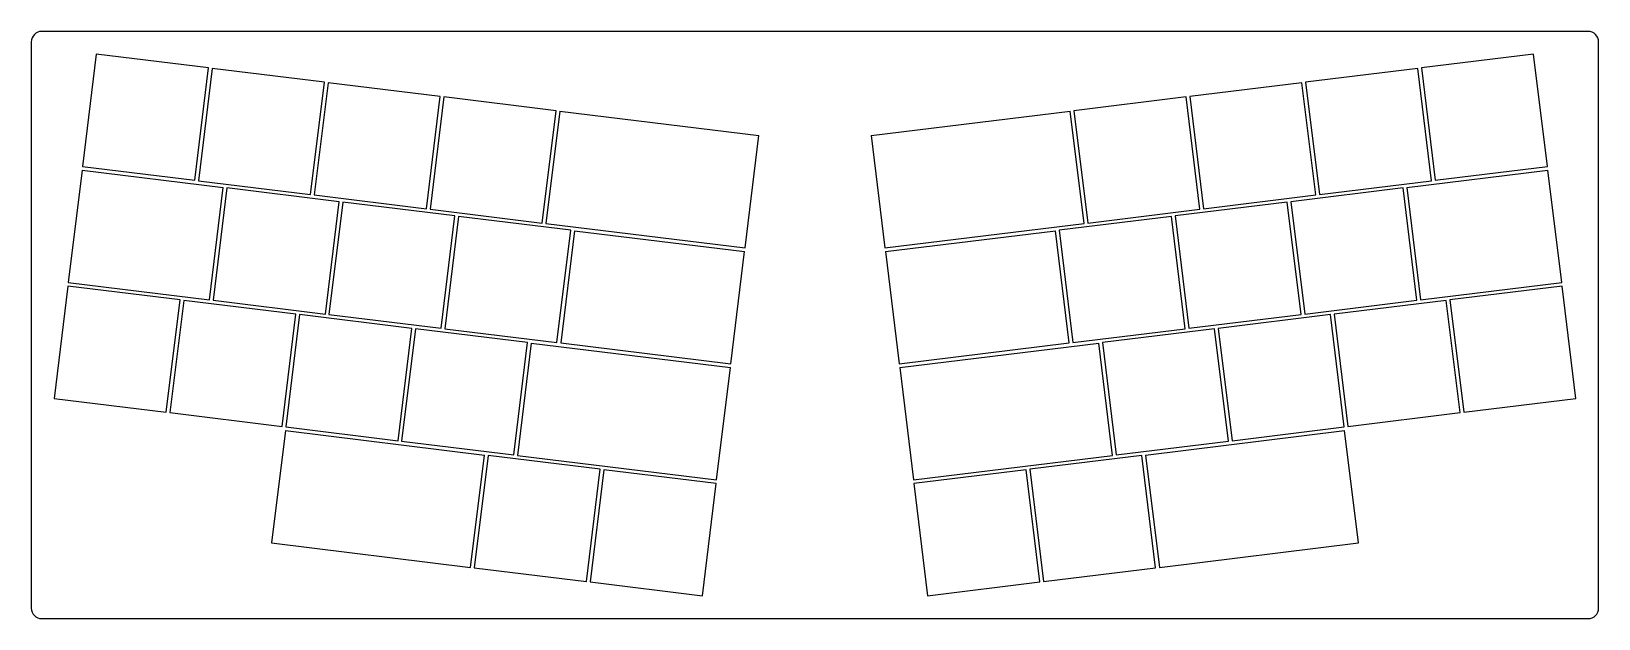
# Model space of a CAD drawing. Header units: millimetres. Extents: x -19 to 237, y -82 to 14.
import ezdxf

# ---------------------------------------------------------------- set-up
doc = ezdxf.new("R2010")
doc.units = ezdxf.units.MM

msp = doc.modelspace()

# ---------------------------------------------------------------- linework, layer by layer
for p, q in [((234.84, 13.96), (-16.89, 13.96)), ((-18.59, 12.26), (-18.59, -79.84)), ((-8.01, 10.25), (-10.25, -8.01)), ((10.25, 8.01), (-8.01, 10.25)), ((225.96, 10.25), (207.7, 8.01)), ((228.21, -8.01), (225.96, 10.25)), ((236.54, -79.84), (236.54, 12.26)), ((8.01, -10.25), (10.25, 8.01)), ((10.85, 7.94), (8.61, -10.33)), ((29.11, 5.69), (10.85, 7.94)), ((207.11, 7.94), (188.84, 5.69)), ((209.35, -10.33), (207.11, 7.94)), ((207.7, 8.01), (209.94, -10.25)), ((26.87, -12.57), (29.11, 5.69)), ((29.71, 5.62), (27.46, -12.64)), ((47.97, 3.38), (29.71, 5.62)), ((188.25, 5.62), (169.99, 3.38)), ((190.49, -12.64), (188.25, 5.62)), ((188.84, 5.69), (191.09, -12.57)), ((45.73, -14.88), (47.97, 3.38)), ((48.56, 3.31), (46.32, -14.96)), ((66.83, 1.06), (48.56, 3.31)), ((169.39, 3.31), (151.13, 1.06)), ((171.63, -14.96), (169.39, 3.31)), ((169.99, 3.38), (172.23, -14.88)), ((64.59, -17.2), (66.83, 1.06)), ((67.42, 0.99), (65.18, -17.27)), ((67.42, 0.99), (99.83, -2.99)), ((118.12, -2.99), (150.53, 0.99)), ((152.77, -17.27), (150.53, 0.99)), ((151.13, 1.06), (153.37, -17.2)), ((97.59, -21.25), (99.83, -2.99)), ((118.12, -2.99), (120.37, -21.25)), ((-10.33, -8.61), (-12.57, -26.87)), ((-10.33, -8.61), (12.65, -11.43)), ((-10.25, -8.01), (8.01, -10.25)), ((205.3, -11.43), (228.28, -8.61)), ((209.94, -10.25), (228.21, -8.01)), ((230.52, -26.87), (228.28, -8.61)), ((8.61, -10.33), (26.87, -12.57)), ((10.41, -29.69), (12.65, -11.43)), ((13.25, -11.5), (11, -29.76)), ((31.51, -13.74), (13.25, -11.5)), ((27.46, -12.64), (45.73, -14.88)), ((172.23, -14.88), (190.49, -12.64)), ((204.71, -11.5), (186.44, -13.74)), ((191.09, -12.57), (209.35, -10.33)), ((206.95, -29.76), (204.71, -11.5)), ((205.3, -11.43), (207.55, -29.69)), ((29.27, -32.01), (31.51, -13.74)), ((32.11, -13.82), (29.86, -32.08)), ((50.37, -16.06), (32.11, -13.82)), ((46.32, -14.96), (64.59, -17.2)), ((153.37, -17.2), (171.63, -14.96)), ((185.85, -13.82), (167.59, -16.06)), ((188.09, -32.08), (185.85, -13.82)), ((186.44, -13.74), (188.69, -32.01)), ((48.13, -34.32), (50.37, -16.06)), ((50.96, -16.13), (48.72, -34.39)), ((69.23, -18.37), (50.96, -16.13)), ((65.18, -17.27), (97.59, -21.25)), ((120.37, -21.25), (152.77, -17.27)), ((166.99, -16.13), (148.73, -18.37)), ((169.23, -34.39), (166.99, -16.13)), ((167.59, -16.06), (169.83, -34.32)), ((66.98, -36.64), (69.23, -18.37)), ((69.82, -18.45), (67.58, -36.71)), ((69.82, -18.45), (97.51, -21.85)), ((120.44, -21.85), (148.13, -18.45)), ((150.37, -36.71), (148.13, -18.45)), ((148.73, -18.37), (150.97, -36.64)), ((95.27, -40.11), (97.51, -21.85)), ((120.44, -21.85), (122.68, -40.11)), ((-12.64, -27.46), (-14.88, -45.73)), ((5.62, -29.71), (-12.64, -27.46)), ((-12.57, -26.87), (10.41, -29.69)), ((207.55, -29.69), (230.52, -26.87)), ((230.6, -27.46), (212.33, -29.71)), ((232.84, -45.73), (230.6, -27.46)), ((3.38, -47.97), (5.62, -29.71)), ((6.22, -29.78), (3.97, -48.04)), ((24.48, -32.02), (6.22, -29.78)), ((11, -29.76), (29.27, -32.01)), ((188.69, -32.01), (206.95, -29.76)), ((211.74, -29.78), (193.47, -32.02)), ((213.98, -48.04), (211.74, -29.78)), ((212.33, -29.71), (214.58, -47.97)), ((22.24, -50.28), (24.48, -32.02)), ((25.08, -32.1), (22.83, -50.36)), ((43.34, -34.34), (25.08, -32.1)), ((29.86, -32.08), (48.13, -34.32)), ((169.83, -34.32), (188.09, -32.08)), ((192.88, -32.1), (174.62, -34.34)), ((195.12, -50.36), (192.88, -32.1)), ((193.47, -32.02), (195.72, -50.28)), ((41.1, -52.6), (43.34, -34.34)), ((43.93, -34.41), (41.69, -52.67)), ((62.2, -36.65), (43.93, -34.41)), ((48.72, -34.39), (66.98, -36.64)), ((150.97, -36.64), (169.23, -34.39)), ((174.02, -34.41), (155.76, -36.65)), ((176.26, -52.67), (174.02, -34.41)), ((174.62, -34.34), (176.86, -52.6)), ((59.95, -54.92), (62.2, -36.65)), ((62.79, -36.73), (60.55, -54.99)), ((62.79, -36.73), (95.2, -40.71)), ((67.58, -36.71), (95.27, -40.11)), ((122.68, -40.11), (150.37, -36.71)), ((122.76, -40.71), (155.16, -36.73)), ((157.4, -54.99), (155.16, -36.73)), ((155.76, -36.65), (158, -54.92)), ((92.96, -58.97), (95.2, -40.71)), ((122.76, -40.71), (125, -58.97)), ((-14.88, -45.73), (3.38, -47.97)), ((214.58, -47.97), (232.84, -45.73)), ((3.97, -48.04), (22.24, -50.28)), ((195.72, -50.28), (213.98, -48.04)), ((22.76, -50.95), (20.52, -69.22)), ((22.76, -50.95), (55.17, -54.93)), ((22.83, -50.36), (41.1, -52.6)), ((162.79, -54.93), (195.19, -50.95)), ((176.86, -52.6), (195.12, -50.36)), ((197.44, -69.22), (195.19, -50.95)), ((41.69, -52.67), (59.95, -54.92)), ((158, -54.92), (176.26, -52.67)), ((52.92, -73.2), (55.17, -54.93)), ((55.76, -55.01), (53.52, -73.27)), ((74.02, -57.25), (55.76, -55.01)), ((60.55, -54.99), (92.96, -58.97)), ((125, -58.97), (157.4, -54.99)), ((162.19, -55.01), (143.93, -57.25)), ((164.43, -73.27), (162.19, -55.01)), ((162.79, -54.93), (165.03, -73.2)), ((71.78, -75.51), (74.02, -57.25)), ((74.62, -57.32), (72.38, -75.58)), ((92.88, -59.56), (74.62, -57.32)), ((143.33, -57.32), (125.07, -59.56)), ((145.58, -75.58), (143.33, -57.32)), ((143.93, -57.25), (146.17, -75.51)), ((90.64, -77.83), (92.88, -59.56)), ((125.07, -59.56), (127.31, -77.83)), ((20.52, -69.22), (52.92, -73.2)), ((165.03, -73.2), (197.44, -69.22)), ((53.52, -73.27), (71.78, -75.51)), ((146.17, -75.51), (164.43, -73.27)), ((72.38, -75.58), (90.64, -77.83)), ((127.31, -77.83), (145.58, -75.58)), ((-16.89, -81.54), (234.84, -81.54))]:
    msp.add_line(p, q)
for centre, start, end in [((-16.89, 12.26), 90, 180), ((234.84, 12.26), 0, 90), ((-16.89, -79.84), 180, 270), ((234.84, -79.84), 270, 0)]:
    msp.add_arc(centre, 1.7, start, end)

doc.saveas('drawing.dxf')
